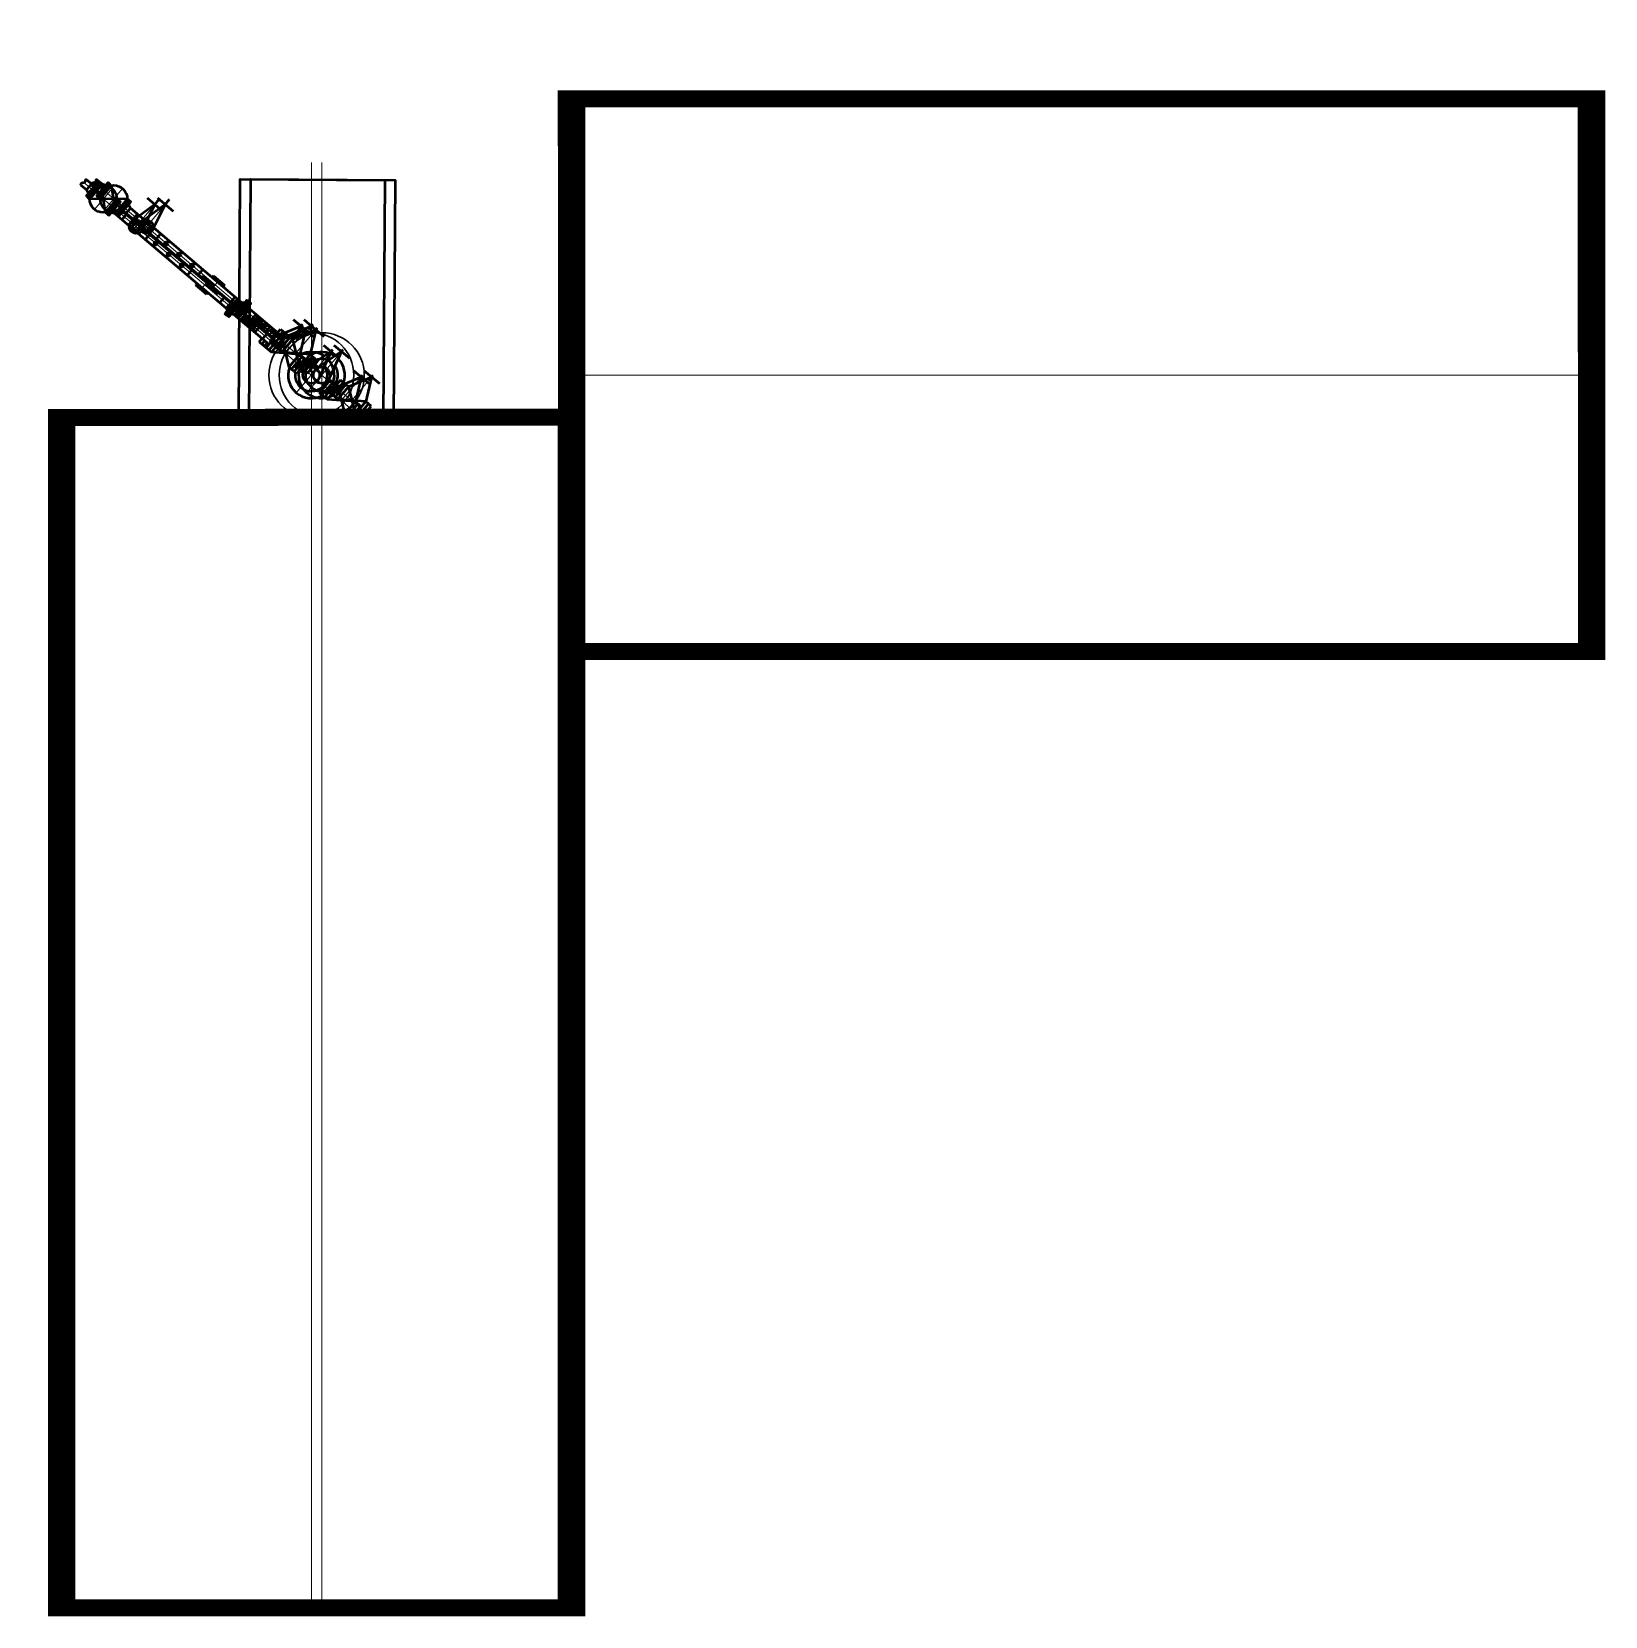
# Paper-space layout '44' of a CAD drawing. Extents: x -696 to 594, y -44 to 421.
# Drawn here: x -696.46 to -677.95, y -44.04 to -25.4 of the extents above.
import ezdxf

# ---------------------------------------------------------------- set-up
doc = ezdxf.new("R2010")
doc.units = 0
doc.linetypes.add('Штрих 2x1', pattern=[3, 2, -1])
doc.layers.get('0').update_dxf_attribs({"linetype": 'CONTINUOUS'})
doc.layers.add('ОНиГМ сооружения', color=7, linetype='CONTINUOUS')
doc.layers.add('Текст', color=7, linetype='CONTINUOUS')

# ---------------------------------------------------------------- blocks, each defined once
blk = doc.blocks.new('A$C65CC1851')
at = {"layer": 'ОНиГМ сооружения', "color": 253, "lineweight": 50, "ltscale": 100}
for p, q in [((230, 4228), (230, 4313)), ((319, 4227), (319, 4310)), ((230, 3786), (230, 3568)), ((319, 3573), (319, 3785)), ((319, 3681), (230, 3681)), ((319, 3582), (230, 3582)), ((617, 3502), (296, 3579)), ((617, 3622), (617, 3382)), ((230, 3432), (229, 2072)), ((319, 3422), (230, 3422)), ((617, 3502), (292, 3423)), ((318, 2072), (319, 3427)), ((617, 3502), (697, 3502)), ((319, 3322), (230, 3322)), ((319, 3322), (230, 3322)), ((318, 2672), (229, 2672)), ((318, 2172), (229, 2172)), ((229, 1412), (229, 1952)), ((318, 1952), (318, 1412)), ((318, 1852), (229, 1852)), ((254, 1752), (229, 1752)), ((298, 1700), (249, 1700)), ((249, 1700), (249, 1669)), ((254, 1823), (254, 1834)), ((254, 1834), (294, 1834)), ((254, 1823), (294, 1755)), ((294, 1823), (254, 1755)), ((254, 1744), (254, 1755)), ((254, 1744), (294, 1744)), ((257, 1834), (257, 1851)), ((257, 1851), (290, 1851)), ((257, 1700), (257, 1710)), ((257, 1710), (290, 1710)), ((264, 1744), (264, 1675)), ((274, 1752), (274, 1752)), ((284, 1744), (284, 1675)), ((290, 1834), (290, 1851)), ((290, 1700), (290, 1710)), ((294, 1834), (294, 1823)), ((294, 1755), (294, 1744)), ((318, 1752), (294, 1752)), ((298, 1700), (298, 1669)), ((176, 1519), (176, 1332)), ((176, 1519), (229, 1519)), ((318, 1512), (229, 1512)), ((319, 1519), (371, 1519)), ((371, 1519), (371, 1332)), ((176, 1479), (229, 1479)), ((176, 1440), (229, 1440)), ((176, 1412), (371, 1412)), ((371, 1372), (176, 1372)), ((371, 1332), (176, 1332)), ((371, 1332), (176, 1062)), ((371, 1062), (176, 1332)), ((319, 1479), (371, 1479)), ((319, 1440), (371, 1440)), ((637, 1264), (371, 1399)), ((636, 1196), (372, 1331)), ((637, 1384), (636, 1144)), ((637, 1316), (636, 1076)), ((636, 1196), (372, 1061)), ((637, 1264), (570, 1230)), ((636, 1196), (666, 1196)), ((637, 1264), (666, 1264)), ((371, 1062), (176, 1062)), ((176, 1022), (176, 1062)), ((176, 1022), (371, 1022)), ((176, 982), (176, 1022)), ((176, 982), (176, 942)), ((371, 982), (176, 982)), ((371, 942), (176, 942)), ((318, 1010), (229, 1010)), ((229, 1010), (229, 993)), ((318, 993), (229, 993)), ((229, 887), (229, 942)), ((318, 1010), (318, 993)), ((318, 887), (318, 942)), ((371, 1022), (371, 1062)), ((371, 982), (371, 1022)), ((371, 982), (371, 942)), ((636, 800), (300, 894)), ((636, 800), (300, 706)), ((636, 920), (636, 680)), ((636, 800), (666, 800)), ((371, 592), (176, 592)), ((176, 552), (176, 592)), ((218, 592), (218, 619)), ((328, 592), (328, 619)), ((371, 552), (371, 592)), ((371, 552), (176, 552)), ((371, 552), (176, 552)), ((176, 512), (176, 552)), ((176, 472), (176, 512)), ((371, 512), (176, 512)), ((371, 472), (176, 472)), ((371, 472), (176, 202)), ((371, 202), (176, 472)), ((318, 540), (228, 540)), ((228, 540), (228, 523)), ((318, 523), (228, 523)), ((318, 540), (318, 523)), ((371, 512), (371, 552)), ((371, 472), (371, 512)), ((636, 337), (371, 472)), ((636, 457), (636, 217)), ((371, 202), (176, 202)), ((176, 122), (176, 202)), ((636, 337), (371, 202)), ((371, 122), (371, 202)), ((636, 337), (666, 337)), ((371, 162), (176, 162)), ((176, 162), (371, 162)), ((176, 162), (370, 162)), ((176, 122), (371, 122)), ((310, 75), (237, 75)), ((237, 75), (237, 40)), ((237, 40), (310, 40)), ((237, 40), (310, 40)), ((310, 40), (237, 40)), ((237, 40), (237, 20)), ((310, 20), (237, 20)), ((243, 122), (243, 75)), ((303, 122), (303, 75)), ((310, 40), (310, 75)), ((310, 40), (310, 20))]:
    blk.add_line(p, q, dxfattribs=at)
at = {"layer": 'ОНиГМ сооружения', "color": 253, "lineweight": 18, "ltscale": 0.7}
for p, q in [((273, 0), (274, 4310)), ((434, 4006), (114, 4007)), ((664, 3502), (194, 3502)), ((205, 2442), (342, 2442)), ((274, 1197), (636, 1196)), ((504, 1264), (637, 1264)), ((0, 800), (636, 800)), ((273, 337), (636, 337))]:
    blk.add_line(p, q, dxfattribs=at)
at = {"layer": 'ОНиГМ сооружения', "color": 253, "lineweight": 50, "ltscale": 0.7}
for p, q in [((354, 3501), (354, 3501)), ((294, 3197), (254, 3197)), ((294, 2997), (254, 2997)), ((294, 2797), (254, 2797)), ((312, 1789), (237, 1789)), ((274, 1673), (274, 1851)), ((318, 1632), (229, 1632))]:
    blk.add_line(p, q, dxfattribs=at)
at = {"layer": 'ОНиГМ сооружения', "color": 253, "lineweight": 50}
for p, q in [((205, 2527), (205, 2357)), ((229, 2527), (205, 2527)), ((342, 2527), (319, 2527)), ((342, 2527), (342, 2357)), ((229, 2357), (205, 2357)), ((342, 2357), (318, 2357))]:
    blk.add_line(p, q, dxfattribs=at)
for points in [[(169, 4183), (379, 4182), (379, 4155), (169, 4156)], [(169, 4156), (379, 4155), (379, 4128), (169, 4129)], [(169, 3858), (379, 3857), (379, 3884), (169, 3885)], [(169, 3831), (379, 3830), (379, 3857), (169, 3858)], [(169, 2042), (379, 2042), (379, 2012), (169, 2012)], [(169, 2012), (379, 2012), (379, 1982), (169, 1982)]]:
    blk.add_lwpolyline(points, close=True, dxfattribs=at)
at = {"layer": 'ОНиГМ сооружения', "color": 253, "lineweight": 50, "ltscale": 100}
for points in [[(379, 3884), (169, 4129)], [(169, 3885), (379, 4128)]]:
    blk.add_lwpolyline(points, dxfattribs=at)
at = {"layer": 'ОНиГМ сооружения', "color": 253, "lineweight": 50}
for points in [[(334, 4182), (319, 4227), (230, 4228), (214, 4183)], [(334, 3830), (319, 3785), (230, 3786), (214, 3831)], [(334, 2042), (318, 2072), (229, 2072), (214, 2042)], [(334, 1982), (318, 1952), (229, 1952), (214, 1982)]]:
    blk.add_lwpolyline(points, dxfattribs=at)
at = {"layer": 'ОНиГМ сооружения', "color": 253, "lineweight": 50, "ltscale": 100}
blk.add_lwpolyline([(434, -173), (-655, 1132), (1494, 2927), (2583, 1622)], close=True, dxfattribs=at)
for centre, radius in [((275, 4007), 160), ((274, 3502), 80), ((274, 3502), 52.4), ((274, 3502), 36.5), ((274, 3197), 20), ((274, 2997), 20), ((274, 2797), 20), ((273, 800), 97.5)]:
    blk.add_circle(centre, radius, dxfattribs=at)
for centre, radius, start, end in [((274, 1789), 37.5, 120.5544, 239.2817), ((274, 1789), 37.5, 300.3385, 59.7489), ((274, 1632), 44.5, 359.9809, 179.9809), ((276, 798), 276, 111.2305, 179.4329), ((274, 800), 190, 120.9955, 180.0104), ((274, 800), 272, 5.3112, 69.1056), ((274, 800), 190, 15.2269, 59.2465), ((276, 803), 276, 180.5702, 248.7313), ((274, 800), 190, 180.0104, 344.6729), ((274, 800), 272, 290.8562, 354.5886), ((273, 43), 43.3, 212.543, 327.4188)]:
    blk.add_arc(centre, radius, start, end, dxfattribs=at)
blk.add_spline([(230, 4313), (256, 4322), (296, 4300), (319, 4310), (319, 4309)], degree=3, dxfattribs=at)
blk = doc.blocks.new('22')
at = {"layer": 'ОНиГМ сооружения', "color": 253, "lineweight": 18}
for p, q in [((-424.923, -5.591), (-424.923, 11.409)), ((-421.923, 8.909), (-409.93, 8.909))]:
    blk.add_line(p, q, dxfattribs=at)
at = {"layer": 'ОНиГМ сооружения', "color": 253, "linetype": 'Штрих 2x1', "const_width": 0.2}
blk.add_lwpolyline([(-421.923, 12.159), (-409.923, 12.159), (-409.922, 5.659), (-421.922, 5.659)], close=True, dxfattribs=at)
at = {"layer": 'ОНиГМ сооружения', "color": 253, "const_width": 0.2}
blk.add_lwpolyline([(-427.923, -5.591), (-421.923, -5.591), (-421.923, 8.416), (-427.923, 8.411)], close=True, dxfattribs=at)
at = {"layer": 'ОНиГМ сооружения', "lineweight": 30}
blk.add_circle((-424.923, 8.909), 0.5, dxfattribs=at)
at = {"layer": 'ОНиГМ сооружения', "color": 253, "ltscale": 100, "xscale": 0.001, "yscale": 0.001, "zscale": 0.001, "rotation": 49.75852423724896}
blk.add_blockref('A$C65CC1851', (-424.49, 8.184), dxfattribs=at)

psp = doc.layouts.new('44')

# ---------------------------------------------------------------- block references
for p in [(-268.249, -38.347), (-268.126, -38.347)]:
    psp.add_blockref('22', p)
at = {"layer": 'Текст'}
psp.add_blockref('22', (-268.126, -38.347), dxfattribs=at)

doc.saveas('drawing.dxf')
